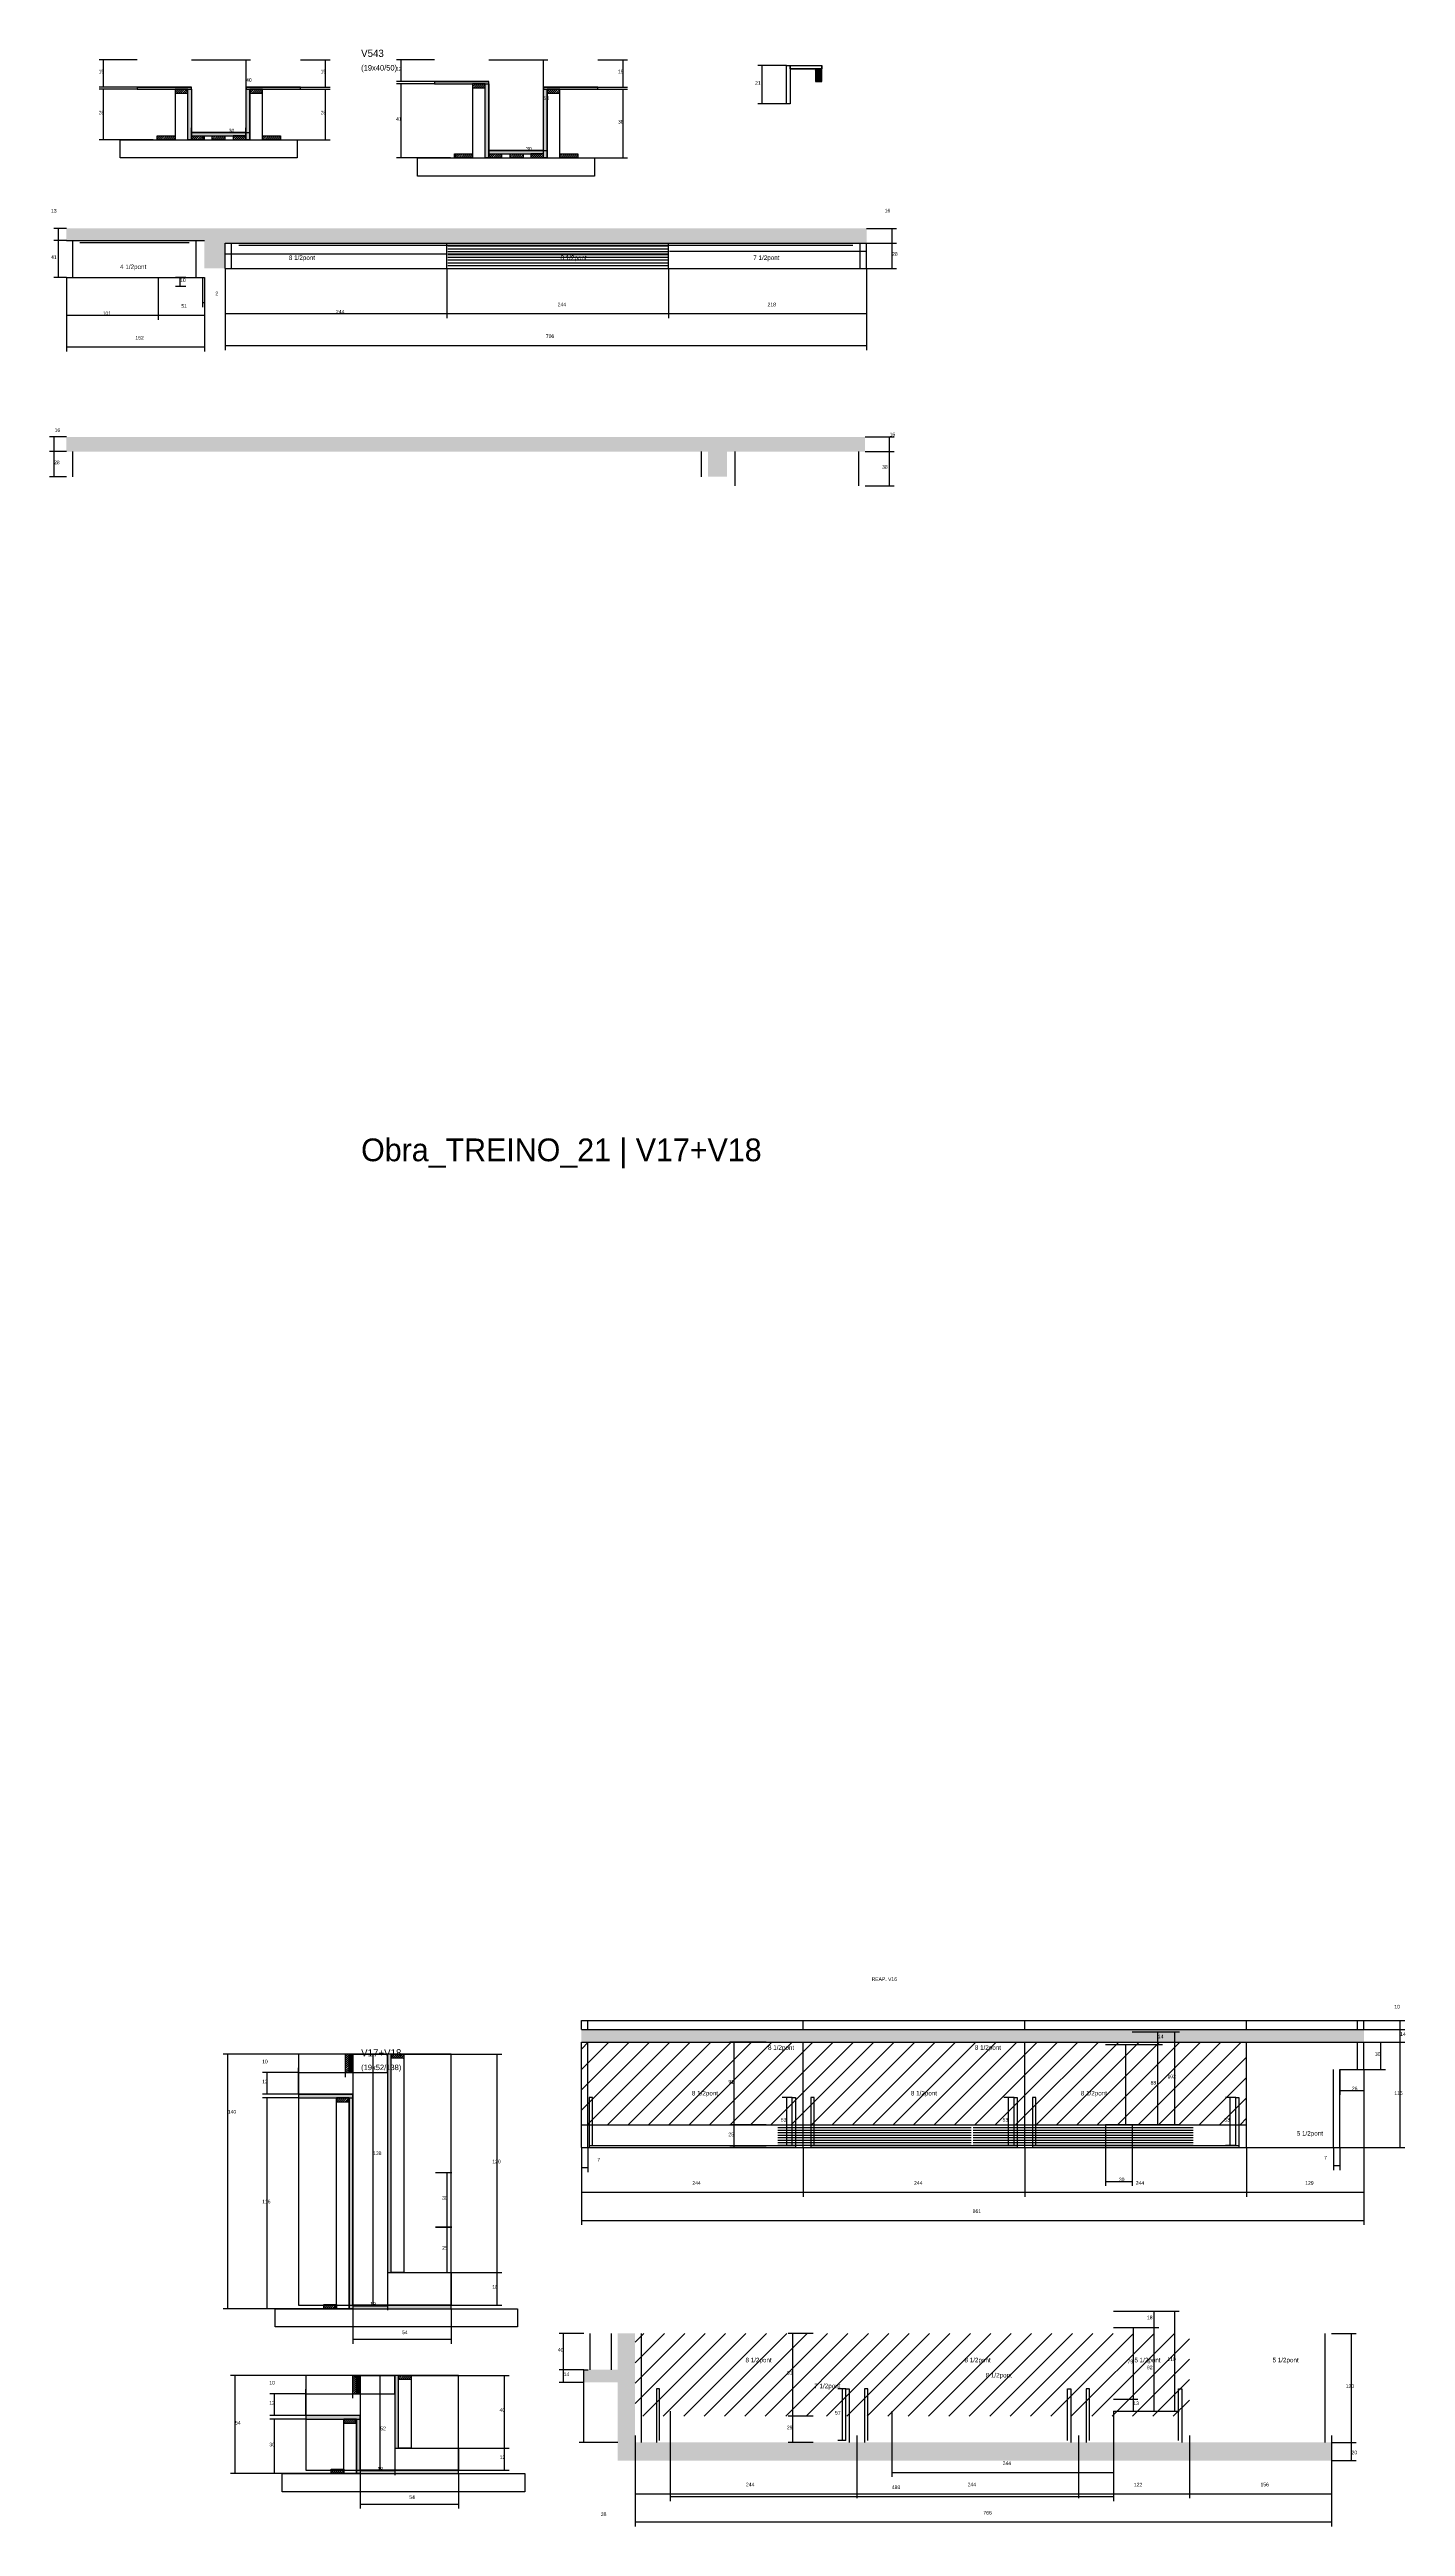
# Model space of a CAD drawing. Header units: metres. Extents: x -2848 to 22762, y -49062 to 1016.
# Drawn here: x 10857 to 12349, y -26912 to -24187 of the extents above; entities that cross this region are included whole.
import ezdxf

# ---------------------------------------------------------------- set-up
doc = ezdxf.new("R2010")
doc.units = ezdxf.units.M
for name, color, linetype in [('CONCRETO', 251, 'Continuous'), ('COTA', 4, 'Continuous'), ('Cota Seção (2x)', 4, 'Continuous'), ('Hachura', 253, 'Continuous'), ('LABEL_ID', 3, 'Continuous'), ('Madeira', 126, 'Continuous'), ('NOMENCLATURA', 7, 'Continuous'), ('Painéis', 200, 'Continuous'), ('PONTALETE', 2, 'Continuous'), ('SARR_2.2x7', 40, 'Continuous'), ('SARR_3.5x7', 81, 'Continuous'), ('Texto Seção', 7, 'Continuous')]:
    doc.layers.add(name, color=color, linetype=linetype)

msp = doc.modelspace()

# ---------------------------------------------------------------- hatches: boundary and pattern name
at = {"layer": 'COTA'}
h = msp.add_hatch(dxfattribs=at)
h.set_pattern_fill('AR-CONC', scale=0.03)
h.paths.add_polyline_path([(11050.3, -24399.9), (11756.3, -24399.9), (11756.3, -24383.7), (10875.6, -24383.7), (10875.6, -24396.9), (11027.6, -24396.9), (11027.6, -24427.7), (11050.3, -24427.7)])
h = msp.add_hatch(dxfattribs=at)
h.set_pattern_fill('AR-CONC', scale=0.03)
h.paths.add_polyline_path([(10875.6, -24613), (10875.6, -24629.2), (11581.6, -24629.2), (11581.6, -24657), (11602.6, -24657), (11602.6, -24629.2), (11754.6, -24629.2), (11754.6, -24613)])
h = msp.add_hatch(dxfattribs=at)
h.set_pattern_fill('AR-CONC', scale=0.03)
h.paths.add_polyline_path([(12303.5, -26379.3), (12303.5, -26365.3), (11442.5, -26365.3), (11442.5, -26379.3)])
h = msp.add_hatch(dxfattribs=at)
h.set_pattern_fill('AR-CONC', scale=0.03)
h.paths.add_polyline_path([(12268, -26819.7), (11501.5, -26819.7), (11501.5, -26699.7), (11482.5, -26699.7), (11482.5, -26739.7), (11445, -26739.7), (11445, -26753.7), (11482.5, -26753.7), (11482.5, -26839.7), (12268, -26839.7)])
at = {"layer": 'Hachura'}
h = msp.add_hatch(color=8, dxfattribs=at)
h.dxf.hatch_style = 1
h.paths.add_polyline_path([(11340.6, -24224.5), (11340.6, -24222.1), (11340.6, -24222.1), (11280.6, -24222.1), (11280.6, -24222.1), (11280.6, -24224.5), (11280.6, -24224.5), (11340.6, -24224.5)])
h = msp.add_hatch(dxfattribs=at)
h.set_pattern_fill('ANSI31', scale=0.5)
h.paths.add_polyline_path([(11336.6, -24228.9), (11336.6, -24224.5), (11336.6, -24224.5), (11322.6, -24224.5), (11322.6, -24224.5), (11322.6, -24228.9), (11322.6, -24228.9), (11336.6, -24228.9)])
h = msp.add_hatch(color=8, dxfattribs=at)
h.dxf.hatch_style = 1
h.paths.add_polyline_path([(11336.6, -24224.5), (11340.6, -24224.5), (11340.6, -24224.5), (11340.6, -24306.1), (11340.6, -24306.1), (11336.6, -24306.1), (11336.6, -24306.1), (11336.6, -24224.5)])
h = msp.add_hatch(color=8, dxfattribs=at)
h.dxf.hatch_style = 1
h.paths.add_polyline_path([(11013.4, -24230.5), (11013.4, -24228.1), (11013.4, -24228.1), (10953.4, -24228.1), (10953.4, -24228.1), (10953.4, -24230.5), (10953.4, -24230.5), (11013.4, -24230.5)])
h = msp.add_hatch(dxfattribs=at)
h.set_pattern_fill('ANSI31', scale=0.5)
h.paths.add_polyline_path([(11009.4, -24234.9), (11009.4, -24230.5), (11009.4, -24230.5), (10995.4, -24230.5), (10995.4, -24230.5), (10995.4, -24234.9), (10995.4, -24234.9), (11009.4, -24234.9)])
h = msp.add_hatch(color=8, dxfattribs=at)
h.dxf.hatch_style = 1
h.paths.add_polyline_path([(11009.4, -24230.5), (11013.4, -24230.5), (11013.4, -24230.5), (11013.4, -24286.1), (11013.4, -24286.1), (11009.4, -24286.1), (11009.4, -24286.1), (11009.4, -24230.5)])
h = msp.add_hatch(color=8, dxfattribs=at)
h.dxf.hatch_style = 1
h.paths.add_polyline_path([(11133.4, -24230.5), (11133.4, -24228.1), (11133.4, -24228.1), (11073.4, -24228.1), (11073.4, -24228.1), (11073.4, -24230.5), (11073.4, -24230.5), (11133.4, -24230.5)])
h = msp.add_hatch(color=8, dxfattribs=at)
h.dxf.hatch_style = 1
h.paths.add_polyline_path([(11073.4, -24230.5), (11077.4, -24230.5), (11077.4, -24230.5), (11077.4, -24286.1), (11077.4, -24286.1), (11073.4, -24286.1), (11073.4, -24286.1), (11073.4, -24230.5)])
h = msp.add_hatch(dxfattribs=at)
h.set_pattern_fill('ANSI31', scale=0.5)
h.paths.add_polyline_path([(11091.4, -24234.9), (11091.4, -24230.5), (11091.4, -24230.5), (11077.4, -24230.5), (11077.4, -24230.5), (11077.4, -24234.9), (11077.4, -24234.9), (11091.4, -24234.9)])
h = msp.add_hatch(color=8, dxfattribs=at)
h.dxf.hatch_style = 1
h.paths.add_polyline_path([(11460.6, -24230.5), (11460.6, -24228.1), (11460.6, -24228.1), (11400.6, -24228.1), (11400.6, -24228.1), (11400.6, -24230.5), (11400.6, -24230.5), (11460.6, -24230.5)])
h = msp.add_hatch(color=8, dxfattribs=at)
h.dxf.hatch_style = 1
h.paths.add_polyline_path([(11400.6, -24230.5), (11404.6, -24230.5), (11404.6, -24230.5), (11404.6, -24306.1), (11404.6, -24306.1), (11400.6, -24306.1), (11400.6, -24306.1), (11400.6, -24230.5)])
h = msp.add_hatch(dxfattribs=at)
h.set_pattern_fill('ANSI31', scale=0.5)
h.paths.add_polyline_path([(11418.6, -24234.9), (11418.6, -24230.5), (11418.6, -24230.5), (11404.6, -24230.5), (11404.6, -24230.5), (11404.6, -24234.9), (11404.6, -24234.9), (11418.6, -24234.9)])
h = msp.add_hatch(dxfattribs=at)
h.set_pattern_fill('ANSI31', scale=0.5)
h.paths.add_polyline_path([(10975.4, -24286.1), (10975.4, -24281.7), (10975.4, -24281.7), (10995.4, -24281.7), (10995.4, -24281.7), (10995.4, -24286.1), (10995.4, -24286.1), (10975.4, -24286.1)])
h = msp.add_hatch(color=8, dxfattribs=at)
h.dxf.hatch_style = 1
h.paths.add_polyline_path([(11073.3, -24281.7), (11073.3, -24278.1), (11073.3, -24278.1), (11013.4, -24278.1), (11013.4, -24278.1), (11013.4, -24281.7), (11013.4, -24281.7), (11073.3, -24281.7)])
h = msp.add_hatch(dxfattribs=at)
h.set_pattern_fill('ANSI31', scale=0.5)
h.paths.add_polyline_path([(11013.4, -24286.1), (11013.4, -24281.7), (11013.4, -24281.7), (11027.4, -24281.7), (11027.4, -24281.7), (11027.4, -24286.1), (11027.4, -24286.1), (11013.4, -24286.1)])
h = msp.add_hatch(dxfattribs=at)
h.set_pattern_fill('ANSI31', scale=0.5)
h.paths.add_polyline_path([(11035.9, -24286.1), (11035.9, -24281.7), (11035.9, -24281.7), (11049.9, -24281.7), (11049.9, -24281.7), (11049.9, -24286.1), (11049.9, -24286.1), (11035.9, -24286.1)])
h = msp.add_hatch(dxfattribs=at)
h.set_pattern_fill('ANSI31', scale=0.5)
h.paths.add_polyline_path([(11073.3, -24286.1), (11073.3, -24281.7), (11073.3, -24281.7), (11059.3, -24281.7), (11059.3, -24281.7), (11059.3, -24286.1), (11059.3, -24286.1), (11073.3, -24286.1)])
h = msp.add_hatch(dxfattribs=at)
h.set_pattern_fill('ANSI31', scale=0.5)
h.paths.add_polyline_path([(11091.4, -24286.1), (11091.4, -24281.7), (11091.4, -24281.7), (11111.4, -24281.7), (11111.4, -24281.7), (11111.4, -24286.1), (11111.4, -24286.1), (11091.4, -24286.1)])
h = msp.add_hatch(dxfattribs=at)
h.set_pattern_fill('ANSI31', scale=0.5)
h.paths.add_polyline_path([(11302.6, -24306.1), (11302.6, -24301.7), (11302.6, -24301.7), (11322.6, -24301.7), (11322.6, -24301.7), (11322.6, -24306.1), (11322.6, -24306.1), (11302.6, -24306.1)])
h = msp.add_hatch(color=8, dxfattribs=at)
h.dxf.hatch_style = 1
h.paths.add_polyline_path([(11400.6, -24301.7), (11400.6, -24298.1), (11400.6, -24298.1), (11340.6, -24298.1), (11340.6, -24298.1), (11340.6, -24301.7), (11340.6, -24301.7), (11400.6, -24301.7)])
h = msp.add_hatch(dxfattribs=at)
h.set_pattern_fill('ANSI31', scale=0.5)
h.paths.add_polyline_path([(11340.6, -24306.1), (11340.6, -24301.7), (11340.6, -24301.7), (11354.6, -24301.7), (11354.6, -24301.7), (11354.6, -24306.1), (11354.6, -24306.1), (11340.6, -24306.1)])
h = msp.add_hatch(dxfattribs=at)
h.set_pattern_fill('ANSI31', scale=0.5)
h.paths.add_polyline_path([(11364.2, -24306.1), (11364.2, -24301.7), (11364.2, -24301.7), (11378.2, -24301.7), (11378.2, -24301.7), (11378.2, -24306.1), (11378.2, -24306.1), (11364.2, -24306.1)])
h = msp.add_hatch(dxfattribs=at)
h.set_pattern_fill('ANSI31', scale=0.5)
h.paths.add_polyline_path([(11400.6, -24306.1), (11400.6, -24301.7), (11400.6, -24301.7), (11386.6, -24301.7), (11386.6, -24301.7), (11386.6, -24306.1), (11386.6, -24306.1), (11400.6, -24306.1)])
h = msp.add_hatch(dxfattribs=at)
h.set_pattern_fill('ANSI31', scale=0.5)
h.paths.add_polyline_path([(11418.6, -24306.1), (11418.6, -24301.7), (11418.6, -24301.7), (11438.6, -24301.7), (11438.6, -24301.7), (11438.6, -24306.1), (11438.6, -24306.1), (11418.6, -24306.1)])
h = msp.add_hatch(dxfattribs=at)
h.set_pattern_fill('ANSI31', scale=5)
h.paths.add_polyline_path([(11686.5, -26470.3), (11686.5, -26379.3), (11442.5, -26379.3), (11442.5, -26470.3)])
h = msp.add_hatch(dxfattribs=at)
h.set_pattern_fill('ANSI31', scale=5)
h.paths.add_polyline_path([(11930.5, -26470.3), (11930.5, -26379.3), (11686.5, -26379.3), (11686.5, -26470.3)])
h = msp.add_hatch(dxfattribs=at)
h.set_pattern_fill('ANSI31', scale=5)
h.paths.add_polyline_path([(12174.5, -26470.3), (12174.5, -26379.3), (11930.5, -26379.3), (11930.5, -26470.3)])
h = msp.add_hatch(dxfattribs=at)
h.set_pattern_fill('ANSI31', scale=0.5)
h.paths.add_polyline_path([(11187, -26392.6), (11182.6, -26392.6), (11182.6, -26392.6), (11182.6, -26412.6), (11182.6, -26412.6), (11187, -26412.6), (11187, -26412.6), (11187, -26392.6)])
h = msp.add_hatch(color=8, dxfattribs=at)
h.dxf.hatch_style = 1
h.paths.add_polyline_path([(11187, -26392.6), (11191, -26392.6), (11191, -26392.6), (11191, -26412.6), (11191, -26412.6), (11187, -26412.6), (11187, -26412.6), (11187, -26392.6)])
h = msp.add_hatch(color=8, dxfattribs=at)
h.dxf.hatch_style = 1
h.paths.add_polyline_path([(11229, -26632.6), (11233, -26632.6), (11233, -26392.6), (11229, -26392.6)])
h = msp.add_hatch(dxfattribs=at)
h.set_pattern_fill('ANSI31', scale=0.5)
h.paths.add_polyline_path([(11247, -26392.6), (11247, -26397), (11247, -26397), (11233, -26397), (11233, -26397), (11233, -26392.6), (11233, -26392.6), (11247, -26392.6)])
h = msp.add_hatch(color=8, dxfattribs=at)
h.dxf.hatch_style = 1
h.paths.add_polyline_path([(11191, -26440.6), (11191, -26436.6), (11191, -26436.6), (11131, -26436.6), (11131, -26436.6), (11131, -26440.6), (11131, -26440.6), (11191, -26440.6)])
h = msp.add_hatch(dxfattribs=at)
h.set_pattern_fill('ANSI31', scale=0.5)
h.paths.add_polyline_path([(11173, -26440.6), (11173, -26445), (11173, -26445), (11187, -26445), (11187, -26445), (11187, -26440.6), (11187, -26440.6), (11173, -26440.6)])
h = msp.add_hatch(color=8, dxfattribs=at)
h.dxf.hatch_style = 1
h.paths.add_polyline_path([(11191, -26440.6), (11187, -26440.6), (11187, -26672.6), (11191, -26672.6)])
h = msp.add_hatch(dxfattribs=at)
h.set_pattern_fill('ANSI31', scale=0.5)
h.paths.add_polyline_path([(11159, -26672.2), (11159, -26667.8), (11159, -26667.8), (11173, -26667.8), (11173, -26667.8), (11173, -26672.2), (11173, -26672.2), (11159, -26672.2)])
h = msp.add_hatch(color=8, dxfattribs=at)
h.dxf.hatch_style = 1
h.paths.add_polyline_path([(11299, -26672.6), (11299, -26668.6), (11299, -26668.6), (11191, -26668.6), (11191, -26668.6), (11191, -26672.6), (11191, -26672.6), (11299, -26672.6)])
h = msp.add_hatch(dxfattribs=at)
h.set_pattern_fill('ANSI31', scale=5)
h.paths.add_polyline_path([(11745.5, -26790.7), (11745.5, -26699.7), (11501.5, -26699.7), (11501.5, -26790.7)])
h = msp.add_hatch(dxfattribs=at)
h.set_pattern_fill('ANSI31', scale=5)
h.paths.add_polyline_path([(11989.5, -26790.7), (11989.5, -26699.7), (11745.5, -26699.7), (11745.5, -26790.7)])
h = msp.add_hatch(dxfattribs=at)
h.set_pattern_fill('ANSI31', scale=5)
h.paths.add_polyline_path([(11989.5, -26790.7), (12111.5, -26790.7), (12111.5, -26699.7), (11989.5, -26699.7)])
h = msp.add_hatch(dxfattribs=at)
h.set_pattern_fill('ANSI31', scale=0.5)
h.paths.add_polyline_path([(11195, -26746), (11190.6, -26746), (11190.6, -26746), (11190.6, -26766), (11190.6, -26766), (11195, -26766), (11195, -26766), (11195, -26746)])
h = msp.add_hatch(color=8, dxfattribs=at)
h.dxf.hatch_style = 1
h.paths.add_polyline_path([(11195, -26746), (11199, -26746), (11199, -26746), (11199, -26766), (11199, -26766), (11195, -26766), (11195, -26766), (11195, -26746)])
h = msp.add_hatch(color=8, dxfattribs=at)
h.dxf.hatch_style = 1
h.paths.add_polyline_path([(11237, -26826), (11241, -26826), (11241, -26746), (11237, -26746)])
h = msp.add_hatch(dxfattribs=at)
h.set_pattern_fill('ANSI31', scale=0.5)
h.paths.add_polyline_path([(11255, -26746), (11255, -26750.4), (11255, -26750.4), (11241, -26750.4), (11241, -26750.4), (11241, -26746), (11241, -26746), (11255, -26746)])
h = msp.add_hatch(color=8, dxfattribs=at)
h.dxf.hatch_style = 1
h.paths.add_polyline_path([(11199, -26794), (11199, -26790), (11199, -26790), (11139, -26790), (11139, -26790), (11139, -26794), (11139, -26794), (11199, -26794)])
h = msp.add_hatch(dxfattribs=at)
h.set_pattern_fill('ANSI31', scale=0.5)
h.paths.add_polyline_path([(11181, -26794), (11181, -26798.4), (11181, -26798.4), (11195, -26798.4), (11195, -26798.4), (11195, -26794), (11195, -26794), (11181, -26794)])
h = msp.add_hatch(color=8, dxfattribs=at)
h.dxf.hatch_style = 1
h.paths.add_polyline_path([(11199, -26794), (11195, -26794), (11195, -26854), (11199, -26854)])
h = msp.add_hatch(dxfattribs=at)
h.set_pattern_fill('ANSI31', scale=0.5)
h.paths.add_polyline_path([(11167, -26853.6), (11167, -26849.2), (11167, -26849.2), (11181, -26849.2), (11181, -26849.2), (11181, -26853.6), (11181, -26853.6), (11167, -26853.6)])
h = msp.add_hatch(color=8, dxfattribs=at)
h.dxf.hatch_style = 1
h.paths.add_polyline_path([(11307, -26854), (11307, -26850), (11307, -26850), (11199, -26850), (11199, -26850), (11199, -26854), (11199, -26854), (11307, -26854)])
at = {"layer": 'Madeira'}
h = msp.add_hatch(dxfattribs=at)
h.set_pattern_fill('ANSI31', scale=0.2)
h.paths.add_polyline_path([(11707, -24208.2), (11700, -24208.2), (11700, -24222.2), (11707, -24222.2)])

# ---------------------------------------------------------------- linework, layer by layer
at = {"layer": 'CONCRETO'}
for points in [[(11229, -26392.6), (11229, -26632.6), (11299, -26632.6), (11299, -26668.6), (11299, -26668.6), (11299, -26668.6), (11191, -26668.6), (11191, -26436.6), (11131, -26436.6), (11131, -26412.6), (11191, -26412.6)], [(11191, -26412.6), (11191, -26402.6), (11191, -26392.6), (11229, -26392.6)], [(11237, -26746), (11237, -26826), (11307, -26826), (11307, -26850), (11307, -26850), (11307, -26850), (11199, -26850), (11199, -26790), (11139, -26790), (11139, -26766), (11199, -26766)], [(11199, -26766), (11195, -26766), (11199, -26746), (11237, -26746)]]:
    msp.add_lwpolyline(points, dxfattribs=at)
for points in [[(11131, -26668.6), (11299, -26668.6), (11299, -26392.6), (11131, -26392.6)], [(11191, -26412.6), (11229, -26412.6), (11229, -26392.6), (11191, -26392.6)], [(11139, -26850), (11307, -26850), (11307, -26746), (11139, -26746)], [(11195, -26766), (11237, -26766), (11237, -26746), (11195, -26746)]]:
    msp.add_lwpolyline(points, close=True, dxfattribs=at)
at = {"layer": 'COTA'}
for p, q in [((10953.4, -24198.1), (10911.6, -24198.1)), ((10916.6, -24228.1), (10916.6, -24198.1)), ((11133.4, -24198.1), (11165.9, -24198.1)), ((11160.9, -24228.1), (11160.9, -24198.1)), ((11280.6, -24198.1), (11238.9, -24198.1)), ((11243.9, -24222.1), (11243.9, -24198.1)), ((11460.6, -24198.1), (11493.2, -24198.1)), ((11488.2, -24228.1), (11488.2, -24198.1)), ((11280.6, -24222.1), (11238.9, -24222.1)), ((11280.6, -24224.5), (11238.9, -24224.5)), ((11243.9, -24306.1), (11243.9, -24224.5)), ((10953.4, -24228.1), (10911.6, -24228.1)), ((10953.4, -24230.5), (10911.6, -24230.5)), ((10916.6, -24286.1), (10916.6, -24230.5)), ((11091.4, -24230.5), (11165.9, -24230.5)), ((11133.4, -24228.1), (11165.9, -24228.1)), ((11160.9, -24286.1), (11160.9, -24230.5)), ((11418.6, -24230.5), (11493.2, -24230.5)), ((11460.6, -24228.1), (11493.2, -24228.1)), ((11488.2, -24306.1), (11488.2, -24230.5)), ((10971, -24286.1), (10911.6, -24286.1)), ((11091.4, -24286.1), (11165.9, -24286.1)), ((11298.2, -24306.1), (11238.9, -24306.1)), ((11418.6, -24306.1), (11493.2, -24306.1)), ((10875.6, -24383.7), (10862, -24383.7)), ((10867, -24396.9), (10867, -24383.7)), ((11756.3, -24383.7), (11789.3, -24383.7)), ((11784.3, -24399.9), (11784.3, -24383.7)), ((10875.6, -24396.9), (10862, -24396.9)), ((10875.6, -24396.9), (10862, -24396.9)), ((10867, -24437.7), (10867, -24396.9)), ((11756.3, -24399.9), (11789.3, -24399.9)), ((11756.3, -24399.9), (11789.3, -24399.9)), ((11784.3, -24427.7), (11784.3, -24399.9)), ((10875.6, -24437.7), (10862, -24437.7)), ((10875.6, -24437.7), (10875.6, -24484.1)), ((10875.6, -24437.7), (10875.6, -24519.1)), ((10976.6, -24437.7), (10976.6, -24484.1)), ((10976.6, -24437.7), (10976.6, -24484.1)), ((11007.1, -24437.7), (10995.8, -24437.7)), ((11000.8, -24447.7), (11000.8, -24437.7)), ((11025.6, -24437.7), (11025.6, -24470.2)), ((11027.6, -24437.7), (11027.6, -24484.1)), ((11027.6, -24437.7), (11027.6, -24519.1)), ((11027.6, -24437.7), (11027.6, -24470.2)), ((11050.3, -24427.7), (11050.3, -24482.4)), ((11050.3, -24427.7), (11050.3, -24517.5)), ((11294.3, -24427.7), (11294.3, -24482.4)), ((11294.3, -24427.7), (11294.3, -24482.4)), ((11538.3, -24427.7), (11538.3, -24482.4)), ((11538.3, -24427.7), (11538.3, -24482.4)), ((11756.3, -24427.7), (11789.3, -24427.7)), ((11756.3, -24427.7), (11756.3, -24517.5)), ((11756.3, -24427.7), (11756.3, -24482.4)), ((11007.1, -24447.7), (10995.8, -24447.7)), ((11025.6, -24465.2), (11027.6, -24465.2)), ((10875.6, -24479.1), (10976.6, -24479.1)), ((10976.6, -24479.1), (11027.6, -24479.1)), ((11050.3, -24477.4), (11294.3, -24477.4)), ((11294.3, -24477.4), (11538.3, -24477.4)), ((11538.3, -24477.4), (11756.3, -24477.4)), ((10875.6, -24514.1), (11027.6, -24514.1)), ((11050.3, -24512.5), (11756.3, -24512.5)), ((10875.6, -24613), (10857.1, -24613)), ((10875.6, -24629.2), (10857.1, -24629.2)), ((10875.6, -24629.2), (10857.1, -24629.2)), ((10862.1, -24629.2), (10862.1, -24613)), ((10862.1, -24657), (10862.1, -24629.2)), ((11754.6, -24613), (11786.6, -24613)), ((11754.6, -24629.2), (11786.6, -24629.2)), ((11754.6, -24629.2), (11786.6, -24629.2)), ((11781.6, -24629.2), (11781.6, -24613)), ((11781.6, -24667), (11781.6, -24629.2)), ((10875.6, -24657), (10857.1, -24657)), ((11754.6, -24667), (11786.6, -24667)), ((11645.7, -26379.3), (11605.7, -26379.3)), ((11610.7, -26470.3), (11610.7, -26379.3)), ((12048.6, -26367.9), (12081.9, -26367.9)), ((12048.6, -26367.9), (12100.5, -26367.9)), ((12076.9, -26381.9), (12076.9, -26367.9)), ((12095.5, -26469.9), (12095.5, -26367.9)), ((12303.5, -26355.3), (12348.5, -26355.3)), ((12303.5, -26365.3), (12348.5, -26365.3)), ((12303.5, -26365.3), (12348.5, -26365.3)), ((12303.5, -26379.3), (12348.5, -26379.3)), ((12303.5, -26379.3), (12348.5, -26379.3)), ((12303.5, -26379.3), (12327.2, -26379.3)), ((12322.2, -26409.3), (12322.2, -26379.3)), ((12343.5, -26365.3), (12343.5, -26355.3)), ((12343.5, -26379.3), (12343.5, -26365.3)), ((12343.5, -26495.3), (12343.5, -26379.3)), ((11182.6, -26392.6), (11048.3, -26392.6)), ((11053.3, -26672.6), (11053.3, -26392.6)), ((11182.6, -26392.6), (11182.6, -26417.6)), ((11247, -26392.6), (11354.9, -26392.6)), ((11349.9, -26632.6), (11349.9, -26392.6)), ((12048.6, -26381.9), (12081.9, -26381.9)), ((12048.6, -26381.9), (12081.9, -26381.9)), ((12076.9, -26469.9), (12076.9, -26381.9)), ((11131, -26412.6), (11091.6, -26412.6)), ((11096.6, -26436.6), (11096.6, -26412.6)), ((11131, -26412.6), (11131, -26407.6)), ((11131, -26412.6), (11182.6, -26412.6)), ((12277, -26409.3), (12277, -26437.3)), ((12277, -26432.3), (12303.5, -26432.3)), ((12303.5, -26409.3), (12303.5, -26580.3)), ((12303.5, -26409.3), (12303.5, -26549.3)), ((12303.5, -26409.3), (12327.2, -26409.3)), ((12303.5, -26409.3), (12303.5, -26437.3)), ((11131, -26436.6), (11091.6, -26436.6)), ((11131, -26440.6), (11091.6, -26440.6)), ((11096.6, -26672.6), (11096.6, -26440.6)), ((11674.5, -26440.1), (11663.4, -26440.1)), ((11668.4, -26493.1), (11668.4, -26440.1)), ((11918.5, -26440.1), (11907.4, -26440.1)), ((11912.4, -26493.1), (11912.4, -26440.1)), ((12162.5, -26440.1), (12151.4, -26440.1)), ((12156.4, -26493.1), (12156.4, -26440.1)), ((11645.7, -26470.3), (11605.7, -26470.3)), ((11645.7, -26470.3), (11605.7, -26470.3)), ((11610.7, -26495.3), (11610.7, -26470.3)), ((12019.1, -26469.9), (12019.1, -26537.4)), ((12048.6, -26469.9), (12048.6, -26537.4)), ((12048.6, -26469.9), (12081.9, -26469.9)), ((12048.6, -26469.9), (12100.5, -26469.9)), ((11442.5, -26495.3), (11442.5, -26549.3)), ((11442.5, -26495.3), (11442.5, -26580.3)), ((11442.5, -26495.3), (11442.5, -26522.2)), ((11449.5, -26495.3), (11449.5, -26522.2)), ((11645.7, -26495.3), (11605.7, -26495.3)), ((11674.5, -26493.1), (11663.4, -26493.1)), ((11686.5, -26495.3), (11686.5, -26549.3)), ((11686.5, -26495.3), (11686.5, -26549.3)), ((11918.5, -26493.1), (11907.4, -26493.1)), ((11930.5, -26495.3), (11930.5, -26549.3)), ((11930.5, -26495.3), (11930.5, -26549.3)), ((12162.5, -26493.1), (12151.4, -26493.1)), ((12174.5, -26495.3), (12174.5, -26549.3)), ((12174.5, -26495.3), (12174.5, -26549.3)), ((12270, -26495.3), (12270, -26520)), ((12270, -26515), (12277, -26515)), ((12277, -26495.3), (12348.5, -26495.3)), ((12277, -26495.3), (12277, -26520)), ((11282, -26522.7), (11299.7, -26522.7)), ((11294.7, -26582.6), (11294.7, -26522.7)), ((11442.5, -26517.2), (11449.5, -26517.2)), ((12019.1, -26532.4), (12048.6, -26532.4)), ((11442.5, -26544.3), (11686.5, -26544.3)), ((11686.5, -26544.3), (11930.5, -26544.3)), ((11930.5, -26544.3), (12174.5, -26544.3)), ((12174.5, -26544.3), (12303.5, -26544.3)), ((11282, -26582.6), (11299.7, -26582.6)), ((11282, -26582.7), (11299.7, -26582.7)), ((11294.7, -26632.6), (11294.7, -26582.7)), ((11442.5, -26575.3), (12303.5, -26575.3)), ((11282, -26632.6), (11299.7, -26632.6)), ((11299, -26632.6), (11354.9, -26632.6)), ((11299, -26632.6), (11354.9, -26632.6)), ((11349.9, -26668.6), (11349.9, -26632.6)), ((11173, -26672.6), (11048.3, -26672.6)), ((11173, -26672.6), (11091.6, -26672.6)), ((11191, -26672.6), (11191, -26711)), ((11299, -26668.6), (11354.9, -26668.6)), ((11299, -26672.6), (11299, -26711)), ((12028, -26675.1), (12077.9, -26675.1)), ((12028, -26675.1), (12100.4, -26675.1)), ((12072.9, -26693.1), (12072.9, -26675.1)), ((12095.4, -26785.1), (12095.4, -26675.1)), ((11191, -26706), (11299, -26706)), ((11445, -26699.7), (11417.9, -26699.7)), ((11422.9, -26739.7), (11422.9, -26699.7)), ((11697.3, -26699.7), (11670.1, -26699.7)), ((11675.1, -26790.7), (11675.1, -26699.7)), ((12028, -26693.1), (12077.9, -26693.1)), ((12028, -26693.1), (12077.9, -26693.1)), ((12028, -26693.1), (12054.9, -26693.1)), ((12049.9, -26772.1), (12049.9, -26693.1)), ((12072.9, -26785.1), (12072.9, -26693.1)), ((12268, -26699.7), (12295, -26699.7)), ((12290, -26819.7), (12290, -26699.7)), ((11190.6, -26746), (11056.3, -26746)), ((11061.3, -26854), (11061.3, -26746)), ((11139, -26766), (11139, -26761)), ((11190.6, -26746), (11190.6, -26771)), ((11255, -26746), (11362.9, -26746)), ((11357.9, -26826), (11357.9, -26746)), ((11445, -26739.7), (11417.9, -26739.7)), ((11445, -26739.7), (11417.9, -26739.7)), ((11445, -26753.7), (11417.9, -26753.7)), ((11422.9, -26753.7), (11422.9, -26739.7)), ((11445, -26819.7), (11445, -26739.7)), ((11445, -26739.7), (11450, -26739.7)), ((11733.5, -26760.5), (11724.7, -26760.5)), ((11729.7, -26817.5), (11729.7, -26760.5)), ((11139, -26766), (11099.5, -26766)), ((11104.5, -26790), (11104.5, -26766)), ((11139, -26766), (11190.6, -26766)), ((11540, -26785.1), (11540, -26884.1)), ((11784, -26785.1), (11784, -26857.6)), ((12028, -26772.1), (12054.9, -26772.1)), ((12028, -26772.1), (12054.9, -26772.1)), ((12028, -26785.1), (12077.9, -26785.1)), ((12028, -26785.1), (12100.4, -26785.1)), ((12028, -26785.1), (12028, -26884.1)), ((12028, -26785.1), (12054.9, -26785.1)), ((12049.9, -26785.1), (12049.9, -26772.1)), ((11139, -26790), (11099.5, -26790)), ((11139, -26794), (11099.5, -26794)), ((11104.5, -26854), (11104.5, -26794)), ((11501.5, -26812.2), (11501.5, -26881.1)), ((11501.5, -26812.2), (11501.5, -26912.1)), ((11697.3, -26790.7), (11670.1, -26790.7)), ((11697.3, -26790.7), (11670.1, -26790.7)), ((11675.1, -26819.7), (11675.1, -26790.7)), ((11745.5, -26812.2), (11745.5, -26881.1)), ((11745.5, -26812.2), (11745.5, -26881.1)), ((11989.5, -26812.2), (11989.5, -26881.1)), ((11989.5, -26812.2), (11989.5, -26881.1)), ((12028, -26797.3), (12028, -26857.6)), ((12111.5, -26812.2), (12111.5, -26881.1)), ((12111.5, -26812.2), (12111.5, -26881.1)), ((12268, -26812.2), (12268, -26912.1)), ((11307, -26826), (11362.9, -26826)), ((11307, -26826), (11362.9, -26826)), ((11357.9, -26850), (11357.9, -26826)), ((11482.5, -26819.7), (11440, -26819.7)), ((11697.3, -26819.7), (11670.1, -26819.7)), ((11733.5, -26817.5), (11724.7, -26817.5)), ((12268, -26819.7), (12295, -26819.7)), ((12268, -26819.7), (12295, -26819.7)), ((12268, -26829.8), (12268, -26881.1)), ((12268, -26839.7), (12295, -26839.7)), ((12290, -26839.7), (12290, -26819.7)), ((11181, -26854), (11056.3, -26854)), ((11181, -26854), (11099.5, -26854)), ((11199, -26854), (11199, -26892.4)), ((11307, -26850), (11362.9, -26850)), ((11307, -26854), (11307, -26892.4)), ((11784, -26852.6), (12028, -26852.6)), ((11199, -26887.4), (11307, -26887.4)), ((11501.5, -26876.1), (11745.5, -26876.1)), ((11540, -26879.1), (12028, -26879.1)), ((11745.5, -26876.1), (11989.5, -26876.1)), ((11989.5, -26876.1), (12111.5, -26876.1)), ((12111.5, -26876.1), (12268, -26876.1)), ((11501.5, -26907.1), (12268, -26907.1))]:
    msp.add_line(p, q, dxfattribs=at)
at = {"layer": 'Cota Seção (2x)'}
for p, q in [((11013.4, -24198.1), (11078.4, -24198.1)), ((11073.4, -24278.1), (11073.4, -24198.1)), ((11340.6, -24198.1), (11405.6, -24198.1)), ((11400.6, -24298.1), (11400.6, -24198.1)), ((11668, -24204.6), (11636.5, -24204.6)), ((11641.5, -24246.6), (11641.5, -24204.6)), ((11668, -24246.6), (11636.5, -24246.6)), ((11013.4, -24286.1), (11013.4, -24273.1)), ((11013.4, -24278.1), (11078.4, -24278.1)), ((11013.4, -24278.1), (11073.3, -24278.1)), ((11073.3, -24286.1), (11073.3, -24273.1)), ((11340.6, -24306.1), (11340.6, -24293.1)), ((11340.6, -24298.1), (11405.6, -24298.1)), ((11340.6, -24298.1), (11400.6, -24298.1)), ((11400.6, -24306.1), (11400.6, -24293.1)), ((11191, -26392.6), (11218.2, -26392.6)), ((11191, -26392.6), (11191, -26674.2)), ((11213.2, -26668.6), (11213.2, -26392.6)), ((11229, -26392.6), (11229, -26674.2)), ((11191, -26668.6), (11218.2, -26668.6)), ((11191, -26669.2), (11229, -26669.2)), ((11199, -26746), (11226.1, -26746)), ((11199, -26746), (11199, -26855.6)), ((11221.1, -26850), (11221.1, -26746)), ((11237, -26746), (11237, -26855.6)), ((11199, -26850), (11226.1, -26850)), ((11199, -26850.6), (11237, -26850.6))]:
    msp.add_line(p, q, dxfattribs=at)
at = {"layer": 'Madeira'}
for points in [[(11336.6, -24228.9), (11336.6, -24224.5), (11322.6, -24224.5), (11322.6, -24228.9)], [(11336.6, -24224.5), (11322.6, -24224.5), (11322.6, -24306.1), (11336.6, -24306.1)], [(11707, -24208.2), (11700, -24208.2), (11700, -24222.2), (11707, -24222.2)], [(11009.4, -24234.9), (11009.4, -24230.5), (10995.4, -24230.5), (10995.4, -24234.9)], [(11009.4, -24230.5), (10995.4, -24230.5), (10995.4, -24286.1), (11009.4, -24286.1)], [(11091.4, -24234.9), (11091.4, -24230.5), (11077.4, -24230.5), (11077.4, -24234.9)], [(11091.4, -24230.5), (11077.4, -24230.5), (11077.4, -24286.1), (11091.4, -24286.1)], [(11418.6, -24234.9), (11418.6, -24230.5), (11404.6, -24230.5), (11404.6, -24234.9)], [(11418.6, -24230.5), (11404.6, -24230.5), (11404.6, -24306.1), (11418.6, -24306.1)], [(10975.4, -24286.1), (10975.4, -24281.7), (10995.4, -24281.7), (10995.4, -24286.1)], [(11013.4, -24286.1), (11013.4, -24281.7), (11027.4, -24281.7), (11027.4, -24286.1)], [(11035.9, -24286.1), (11035.9, -24281.7), (11049.9, -24281.7), (11049.9, -24286.1)], [(11073.3, -24286.1), (11073.3, -24281.7), (11059.3, -24281.7), (11059.3, -24286.1)], [(11091.4, -24286.1), (11091.4, -24281.7), (11111.4, -24281.7), (11111.4, -24286.1)], [(11129.7, -24306.1), (10934.7, -24306.1), (10934.7, -24286.1), (11129.7, -24286.1)], [(11457, -24326.1), (11262, -24326.1), (11262, -24306.1), (11457, -24306.1)], [(11302.6, -24306.1), (11302.6, -24301.7), (11322.6, -24301.7), (11322.6, -24306.1)], [(11340.6, -24306.1), (11340.6, -24301.7), (11354.6, -24301.7), (11354.6, -24306.1)], [(11364.2, -24306.1), (11364.2, -24301.7), (11378.2, -24301.7), (11378.2, -24306.1)], [(11400.6, -24306.1), (11400.6, -24301.7), (11386.6, -24301.7), (11386.6, -24306.1)], [(11418.6, -24306.1), (11418.6, -24301.7), (11438.6, -24301.7), (11438.6, -24306.1)], [(11187, -26392.6), (11182.6, -26392.6), (11182.6, -26412.6), (11187, -26412.6)], [(11247, -26392.6), (11247, -26397), (11233, -26397), (11233, -26392.6)], [(11247, -26632.6), (11233, -26632.6), (11233, -26392.6), (11247, -26392.6)], [(11173, -26440.6), (11173, -26445), (11187, -26445), (11187, -26440.6)], [(11173, -26440.6), (11187, -26440.6), (11187, -26672.6), (11173, -26672.6)], [(11372.2, -26692.6), (11105.3, -26692.6), (11105.3, -26672.6), (11372.2, -26672.6)], [(11159, -26672.2), (11159, -26667.8), (11173, -26667.8), (11173, -26672.2)], [(11195, -26746), (11190.6, -26746), (11190.6, -26766), (11195, -26766)], [(11255, -26746), (11255, -26750.4), (11241, -26750.4), (11241, -26746)], [(11255, -26826), (11241, -26826), (11241, -26746), (11255, -26746)], [(11181, -26794), (11181, -26798.4), (11195, -26798.4), (11195, -26794)], [(11181, -26794), (11195, -26794), (11195, -26854), (11181, -26854)], [(11380.1, -26874), (11113.2, -26874), (11113.2, -26854), (11380.1, -26854)], [(11167, -26853.6), (11167, -26849.2), (11181, -26849.2), (11181, -26853.6)]]:
    msp.add_lwpolyline(points, close=True, dxfattribs=at)
at = {"layer": 'Painéis'}
for p, q in [((11280.6, -24222.1), (11340.6, -24222.1)), ((11340.6, -24306.1), (11340.6, -24224.5)), ((11668, -24246.6), (11668, -24204.6)), ((11672, -24204.6), (11706.9, -24204.6)), ((11672, -24208.2), (11672, -24204.6)), ((11672, -24208.2), (11706.9, -24208.2)), ((11706.9, -24208.2), (11706.9, -24204.6)), ((10953.4, -24228.1), (11013.4, -24228.1)), ((11073.4, -24228.1), (11133.4, -24228.1)), ((11077.4, -24286.1), (11077.4, -24230.5)), ((11400.6, -24228.1), (11460.6, -24228.1)), ((11404.6, -24306.1), (11404.6, -24230.5)), ((11013.4, -24278.1), (11073.3, -24278.1)), ((11073.3, -24281.7), (11073.3, -24278.1)), ((11340.6, -24298.1), (11400.6, -24298.1)), ((11340.6, -24301.7), (11340.6, -24298.1)), ((11400.6, -24301.7), (11400.6, -24298.1)), ((10875.6, -24396.9), (11027.6, -24396.9)), ((11050.3, -24399.9), (11756.3, -24399.9)), ((11050.3, -24427.7), (11050.3, -24399.9)), ((11294.3, -24427.7), (11294.3, -24399.9)), ((11538.3, -24427.7), (11538.3, -24399.9)), ((11756.3, -24427.7), (11756.3, -24399.9)), ((10875.6, -24437.7), (11027.6, -24437.7)), ((11050.3, -24427.7), (11756.3, -24427.7)), ((11442.5, -26355.3), (12303.5, -26355.3)), ((11442.5, -26365.3), (11442.5, -26355.3)), ((11442.5, -26365.3), (12303.5, -26365.3)), ((11442.5, -26379.3), (12303.5, -26379.3)), ((11442.5, -26495.3), (11442.5, -26379.3)), ((11686.5, -26365.3), (11686.5, -26355.3)), ((11686.5, -26495.3), (11686.5, -26379.3)), ((11930.5, -26365.3), (11930.5, -26355.3)), ((11930.5, -26495.3), (11930.5, -26379.3)), ((12174.5, -26365.3), (12174.5, -26355.3)), ((12174.5, -26495.3), (12174.5, -26379.3)), ((12303.5, -26365.3), (12303.5, -26355.3)), ((12303.5, -26409.3), (12303.5, -26379.3)), ((12019.1, -26381.9), (12048.6, -26381.9)), ((12277, -26409.3), (12303.5, -26409.3)), ((12277, -26495.3), (12277, -26409.3)), ((11131, -26436.6), (11191, -26436.6)), ((11442.5, -26470.3), (12174.5, -26470.3)), ((12019.1, -26469.9), (12048.6, -26469.9)), ((11442.5, -26495.3), (12277, -26495.3))]:
    msp.add_line(p, q, dxfattribs=at)
for points in [[(11340.6, -24224.5), (11340.6, -24222.1), (11280.6, -24222.1), (11280.6, -24224.5)], [(11336.6, -24224.5), (11340.6, -24224.5), (11340.6, -24306.1), (11336.6, -24306.1)], [(11672, -24246.6), (11668, -24246.6), (11668, -24204.6), (11672, -24204.6)], [(11013.4, -24230.5), (11013.4, -24228.1), (10953.4, -24228.1), (10953.4, -24230.5)], [(11009.4, -24230.5), (11013.4, -24230.5), (11013.4, -24286.1), (11009.4, -24286.1)], [(11133.4, -24230.5), (11133.4, -24228.1), (11073.4, -24228.1), (11073.4, -24230.5)], [(11073.4, -24230.5), (11077.4, -24230.5), (11077.4, -24286.1), (11073.4, -24286.1)], [(11460.6, -24230.5), (11460.6, -24228.1), (11400.6, -24228.1), (11400.6, -24230.5)], [(11400.6, -24230.5), (11404.6, -24230.5), (11404.6, -24306.1), (11400.6, -24306.1)], [(11073.3, -24281.7), (11073.3, -24278.1), (11013.4, -24278.1), (11013.4, -24281.7)], [(11400.6, -24301.7), (11400.6, -24298.1), (11340.6, -24298.1), (11340.6, -24301.7)], [(11187, -26392.6), (11191, -26392.6), (11191, -26412.6), (11187, -26412.6)], [(11233, -26392.6), (11229, -26392.6), (11229, -26632.6), (11233, -26632.6)], [(11191, -26440.6), (11191, -26436.6), (11131, -26436.6), (11131, -26440.6)], [(11187, -26440.6), (11191, -26440.6), (11191, -26672.6), (11187, -26672.6)], [(11299, -26672.6), (11299, -26668.6), (11191, -26668.6), (11191, -26672.6)], [(11195, -26746), (11199, -26746), (11199, -26766), (11195, -26766)], [(11241, -26746), (11237, -26746), (11237, -26826), (11241, -26826)], [(11199, -26794), (11199, -26790), (11139, -26790), (11139, -26794)], [(11195, -26794), (11199, -26794), (11199, -26854), (11195, -26854)], [(11307, -26854), (11307, -26850), (11199, -26850), (11199, -26854)]]:
    msp.add_lwpolyline(points, close=True, dxfattribs=at)
msp.add_lwpolyline([(11672, -24204.6), (11706.9, -24204.6), (11706.9, -24208.2), (11672, -24208.2), (11672, -24204.6)], dxfattribs=at)
at = {"layer": 'SARR_2.2x7'}
for p, q in [((10882.6, -24437.7), (10882.6, -24396.9)), ((10890.6, -24399.1), (10976.6, -24399.1)), ((10976.6, -24399.1), (11010.6, -24399.1)), ((11018.6, -24437.7), (11018.6, -24396.9)), ((11051.3, -24411.8), (11293.3, -24411.8)), ((11057.3, -24427.7), (11057.3, -24399.9)), ((11065.3, -24402.1), (11294.3, -24402.1)), ((11294.3, -24402.1), (11538.3, -24402.1)), ((11295.3, -24403), (11537.3, -24403)), ((11295.3, -24406.1), (11537.3, -24406.1)), ((11295.3, -24409.2), (11537.3, -24409.2)), ((11295.3, -24411.8), (11537.3, -24411.8)), ((11295.3, -24412.3), (11537.3, -24412.3)), ((11295.3, -24415.3), (11537.3, -24415.3)), ((11538.3, -24402.1), (11741.3, -24402.1)), ((11539.3, -24408.6), (11755.3, -24408.6)), ((11749.3, -24427.7), (11749.3, -24399.9)), ((11295.3, -24418.4), (11537.3, -24418.4)), ((11295.3, -24421.5), (11537.3, -24421.5)), ((11295.3, -24424.6), (11537.3, -24424.6)), ((10882.6, -24657), (10882.6, -24629.2)), ((11574.6, -24657), (11574.6, -24629.2)), ((11611.6, -24667), (11611.6, -24629.2)), ((11747.6, -24667), (11747.6, -24629.2)), ((11449.5, -26365.3), (11449.5, -26355.3)), ((11449.5, -26495.3), (11449.5, -26379.3)), ((12296.5, -26365.3), (12296.5, -26355.3)), ((12296.5, -26409.3), (12296.5, -26379.3)), ((12041.6, -26469.9), (12041.6, -26381.9)), ((12270, -26495.3), (12270, -26409.3)), ((11658.5, -26473.1), (11871.5, -26473.1)), ((11658.5, -26475.9), (11871.5, -26475.9)), ((11658.5, -26478.6), (11871.5, -26478.6)), ((11658.5, -26481.4), (11871.5, -26481.4)), ((11658.5, -26484.2), (11871.5, -26484.2)), ((11658.5, -26487), (11871.5, -26487)), ((11873.5, -26473.1), (12115.5, -26473.1)), ((11873.5, -26475.9), (12115.5, -26475.9)), ((11873.5, -26478.6), (12115.5, -26478.6)), ((11873.5, -26481.4), (12115.5, -26481.4)), ((11873.5, -26484.2), (12115.5, -26484.2)), ((11873.5, -26487), (12115.5, -26487)), ((11451, -26493.1), (11678, -26493.1)), ((11658.5, -26489.7), (11871.5, -26489.7)), ((11658.5, -26492.5), (11871.5, -26492.5)), ((11695, -26493.1), (11922, -26493.1)), ((11873.5, -26489.7), (12115.5, -26489.7)), ((11873.5, -26492.5), (12115.5, -26492.5)), ((11939, -26493.1), (12166, -26493.1)), ((11452, -26739.7), (11452, -26699.7)), ((11475.5, -26739.7), (11475.5, -26699.7)), ((11508.5, -26819.7), (11508.5, -26699.7)), ((12261, -26819.7), (12261, -26699.7))]:
    msp.add_line(p, q, dxfattribs=at)
at = {"layer": 'SARR_3.5x7'}
for points in [[(11454.5, -26493.1), (11454.5, -26440.1), (11451, -26440.1), (11451, -26495.3)], [(11674.5, -26493.1), (11674.5, -26440.1), (11678, -26440.1), (11678, -26495.3)], [(11698.5, -26493.1), (11698.5, -26440.1), (11695, -26440.1), (11695, -26495.3)], [(11918.5, -26493.1), (11918.5, -26440.1), (11922, -26440.1), (11922, -26495.3)], [(11942.5, -26493.1), (11942.5, -26440.1), (11939, -26440.1), (11939, -26495.3)], [(12162.5, -26493.1), (12162.5, -26440.1), (12166, -26440.1), (12166, -26495.3)], [(11528.5, -26817.5), (11528.5, -26760.5), (11525, -26760.5), (11525, -26819.7)], [(11733.5, -26817.5), (11733.5, -26760.5), (11737, -26760.5), (11737, -26819.7)], [(11757.5, -26817.5), (11757.5, -26760.5), (11754, -26760.5), (11754, -26819.7)], [(11977.5, -26817.5), (11977.5, -26760.5), (11981, -26760.5), (11981, -26819.7)], [(12001.5, -26817.5), (12001.5, -26760.5), (11998, -26760.5), (11998, -26819.7)], [(12099.5, -26817.5), (12099.5, -26760.5), (12103, -26760.5), (12103, -26819.7)]]:
    msp.add_lwpolyline(points, dxfattribs=at)

# ---------------------------------------------------------------- texts
at = {"layer": 'COTA'}
for s, p in [('15', (10911.1, -24213.1)), ('15', (11155.4, -24213.1)), ('12', (11238.4, -24210.1)), ('15', (11482.7, -24213.1)), ('28', (10911.1, -24258.3)), ('28', (11155.4, -24258.3)), ('41', (11238.4, -24265.3)), ('38', (11482.7, -24268.3)), ('13', (10858.7, -24366.3)), ('16', (11776.2, -24366.1)), ('41', (10858.8, -24417.3)), ('28', (11784.3, -24413.8)), ('10', (11000.8, -24442.7)), ('51', (11002.1, -24471)), ('2', (11039.6, -24457.2)), ('244', (11416.3, -24469.4)), ('218', (11647.3, -24469.4)), ('101', (10915.6, -24479.1)), ('244', (11172.3, -24477.4)), ('152', (10951.6, -24506)), ('706', (11403.3, -24504.4)), ('16', (10862.7, -24607.6)), ('16', (11781.6, -24612.4)), ('28', (10862.1, -24643.1)), ('38', (11773.3, -24648.1)), ('10', (12337, -26342.2)), ('14', (12076.9, -26374.9)), ('14', (12343.5, -26372.3)), ('10', (11091.1, -26402.6)), ('30', (12315.7, -26394.3)), ('12', (11091.1, -26424.6)), ('91', (11604.2, -26424.8)), ('88', (12068.8, -26425.9)), ('102', (12087.4, -26418.9)), ('26', (12290.3, -26432.3)), ('116', (12337, -26437.3)), ('140', (11053.3, -26457.9)), ('25', (11604.2, -26482.8)), ('53', (11661.9, -26466.6)), ('53', (11905.9, -26466.6)), ('53', (12149.9, -26466.6)), ('120', (11344.4, -26512.6)), ('7', (11459.9, -26510.7)), ('7', (12259.7, -26508.5)), ('244', (11564.5, -26536.2)), ('244', (11808.5, -26536.2)), ('30', (12033.9, -26532.4)), ('244', (12052.5, -26536.2)), ('129', (12239, -26536.2)), ('116', (11091.1, -26556.6)), ('30', (11289.2, -26552.6)), ('861', (11873, -26567.2)), ('25', (11289.2, -26607.6)), ('18', (11344.4, -26650.6)), ('54', (11245, -26700.5)), ('18', (12064.8, -26684.1)), ('40', (11416.4, -26719.7)), ('79', (12043.4, -26732.6)), ('110', (12087.3, -26730.1)), ('10', (11099, -26756)), ('14', (11422.9, -26746.7)), ('91', (11668.6, -26745.2)), ('92', (12064.8, -26739.1)), ('120', (12283.5, -26759.7)), ('12', (11099, -26778)), ('40', (11352.4, -26786)), ('57', (11721.6, -26789)), ('13', (12049.9, -26778.6)), ('54', (11061.3, -26800)), ('29', (11668.6, -26805.2)), ('30', (11099, -26824)), ('12', (11352.4, -26838)), ('244', (11906, -26844.5)), ('20', (12290, -26832.7)), ('244', (11623.5, -26868)), ('488', (11784, -26871)), ('244', (11867.5, -26868)), ('122', (12050.5, -26868.1)), ('156', (12189.8, -26868)), ('54', (11253, -26881.9)), ('38', (11463.8, -26900.6)), ('766', (11884.8, -26899))]:
    msp.add_text(s, height=4, dxfattribs=at).set_placement(p)
at = {"layer": 'Cota Seção (2x)'}
for s, p in [('40', (11073.4, -24222.4)), ('21', (11633.5, -24225.6)), ('50', (11400.6, -24242.4)), ('30', (11054.3, -24278.1)), ('30', (11381.6, -24298.1)), ('138', (11213.2, -26503.4)), ('19', (11210, -26669.2)), ('52', (11221.1, -26806.3)), ('19', (11218, -26850.6))]:
    msp.add_text(s, height=4, dxfattribs=at).set_placement(p)
at = {"layer": 'LABEL_ID'}
msp.add_text('Obra_TREINO_21 | V17+V18', height=25, dxfattribs=at).set_placement((11200, -25410))
at = {"layer": 'NOMENCLATURA'}
for s, p in [('8 1/2pont', (11120.5, -24418.4)), ('8 1/2pont', (11419.4, -24418.4)), ('7 1/2pont', (11631.6, -24418.4)), ('4 1/2pont', (10934.8, -24428.4)), ('8 1/2pont', (11647.8, -26387.7)), ('8 1/2pont', (11875.4, -26387.7)), ('8 1/2pont', (11564, -26437.9)), ('8 1/2pont', (11805, -26437.9)), ('8 1/2pont', (11992, -26437.9)), ('5 1/2pont', (12229.7, -26482.1)), ('8 1/2pont', (11623, -26731.5)), ('8 1/2pont', (11864, -26731.5)), ('5 1/2pont', (12051, -26731.5)), ('5 1/2pont', (12203, -26731.5)), ('7 1/2pont', (11698.7, -26760)), ('8 1/2pont', (11887.3, -26748.2))]:
    msp.add_text(s, height=5, dxfattribs=at).set_placement(p)
at = {"layer": 'PONTALETE'}
msp.add_text('REAP. V16', height=4, dxfattribs=at).set_placement((11761.8, -26311.9))
at = {"layer": 'Texto Seção'}
for s, height, p in [('V543', 8, (11200, -24195)), ('(19x40/50)', 6, (11200, -24210)), ('V17+V18', 8, (11200, -26395)), ('(19x52/138)', 6, (11200, -26410))]:
    msp.add_text(s, height=height, dxfattribs=at).set_placement(p)

doc.saveas('drawing.dxf')
